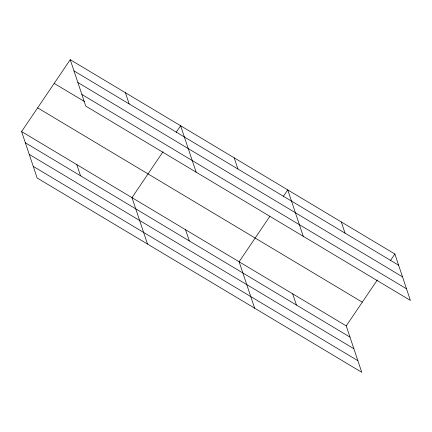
<?xml version="1.0" encoding="UTF-8"?>
<svg xmlns="http://www.w3.org/2000/svg" width="432" height="432" viewBox="0 0 432 432"><rect width="100%" height="100%" fill="white"/><g stroke="black" fill="none" stroke-linecap="round" stroke-linejoin="round"><path stroke-width="0.65" d="M21.6 131.571L346.243 325.901L361.773 372.314L37.13 177.984L21.6 131.571L70.227 59.686L394.87 254.016L410.4 300.429L85.757 106.099L70.227 59.686M163.053 151.702L131.981 197.64L147.506 244.053M176.126 132.381L180.603 125.761L196.133 172.174M269.811 216.389L239.112 261.77L254.642 308.183M283.262 196.506L287.739 189.891L303.269 236.299M346.243 325.901L377.32 279.963M390.393 260.636L394.87 254.016M73.975 70.891L398.617 265.221M77.863 82.507L402.505 276.842M81.869 94.478L406.512 288.814M54.178 83.408L84.65 101.644M37.649 107.849L362.291 302.179M25.348 142.771L349.996 337.106M29.236 154.391L353.884 348.721M33.242 166.363L357.885 360.693M341.302 221.951L345.055 233.156M292.68 293.836L296.428 305.041M234.171 157.826L237.919 169.025M185.544 229.705L189.292 240.91M125.415 92.723L129.163 103.928M76.788 164.608L80.536 175.808"/></g></svg>
